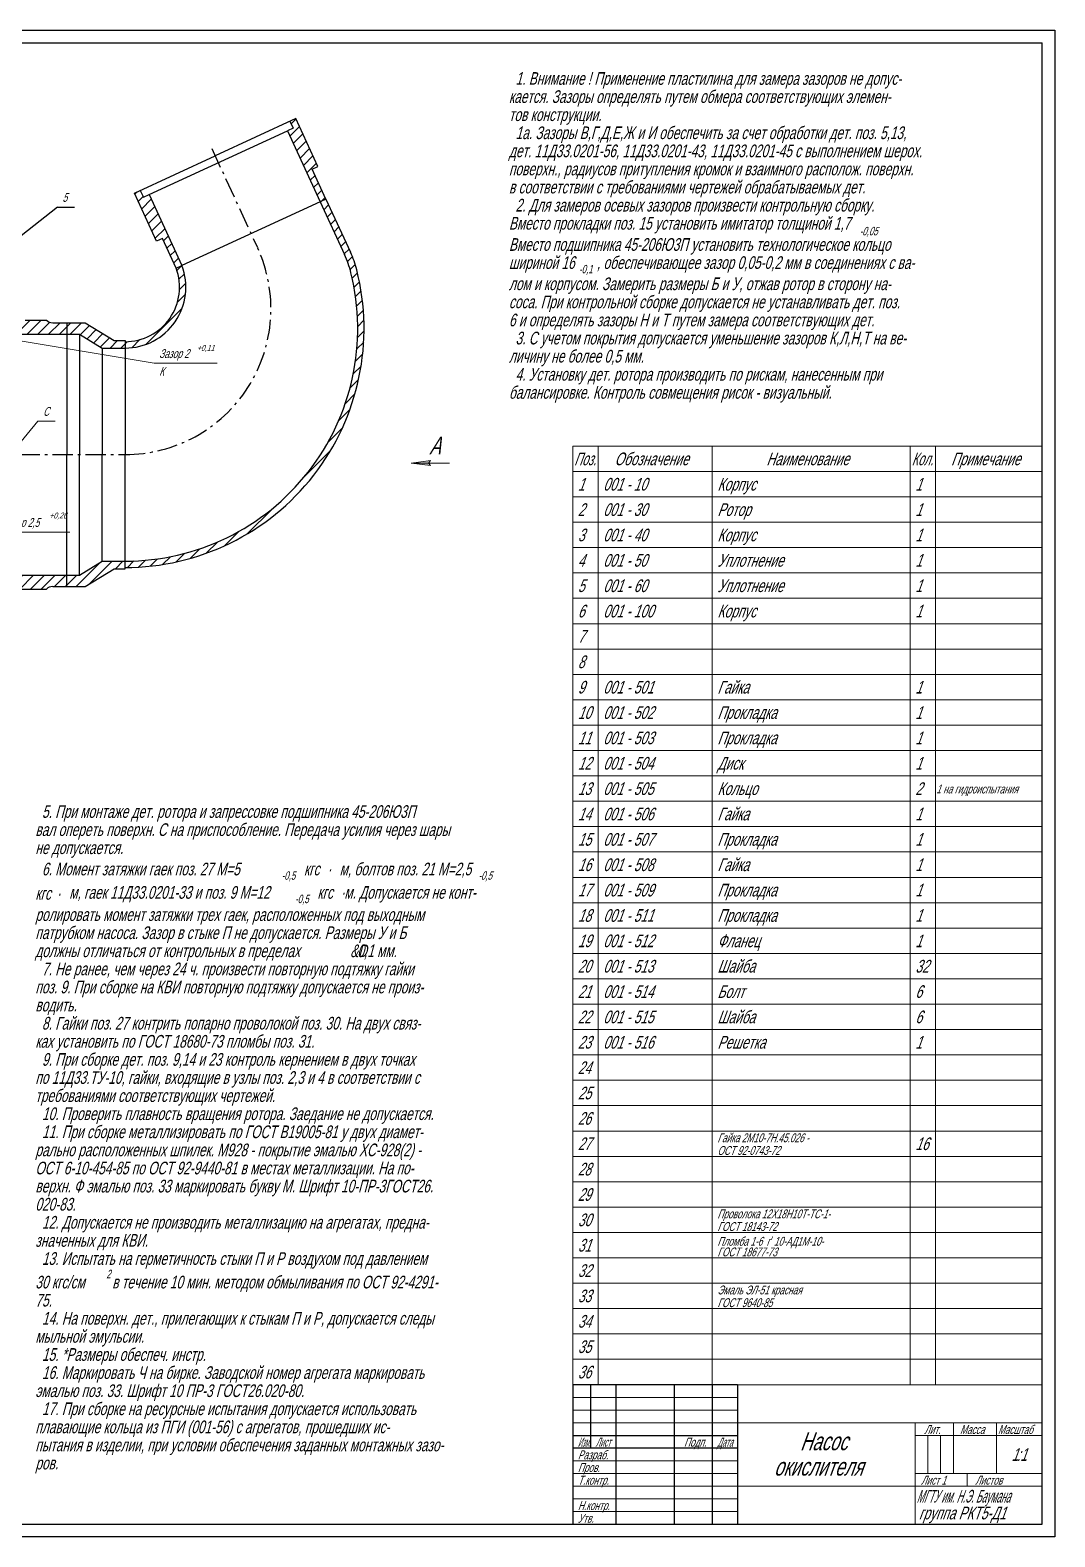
# Model space of a CAD drawing. Extents: x 0 to 841, y 0 to 594.
# Drawn here: x 437 to 841, y 0 to 594 of the extents above; entities that cross this region are included whole.
import ezdxf

# ---------------------------------------------------------------- set-up
doc = ezdxf.new("R2010")
doc.units = 0
doc.header["$MEASUREMENT"] = 0
for name, pattern in [('K5LT32768', [0]), ('K5LT_AXLED', [13, 8, -2, 1, -2]), ('K5LT_BASIC', [0]), ('K5LT_THIN', [0])]:
    doc.linetypes.add(name, pattern=pattern)
for name, color, linetype in [('LAYER0VIEW0', 7, 'Continuous'), ('LAYER1VIEW0', 7, 'Continuous'), ('LAYER2VIEW0', 7, 'Continuous')]:
    doc.layers.add(name, color=color, linetype=linetype)
doc.styles.add('K5_TEXTSTYLE', font='win_eskd.shx', dxfattribs={"width": 0.7, "oblique": 15, "bigfont": 'b_eskd.shx'})
doc.styles.get("Standard").update_dxf_attribs({"font": 'cad2win.shx', "width": 0.9, "oblique": 15})
pattern_1 = [(45, (0, 0), (-2.121320343559642, 2.121320343559643), [])]

# ---------------------------------------------------------------- blocks, each defined once
blk = doc.blocks.new('*L75')
at = {"layer": 'LAYER1VIEW0', "color": 7, "linetype": 'K5LT_THIN'}
for p, q in [((86.07851572898488, 68.10677127176655), (-0.2352652407445839, -0.1861458205208371)), ((86.07851572898488, 68.10677127176655), (92.89820309547048, 68.10677127176655)), ((-0.6075568817863086, 0.2843846609683851), (-0.7057957222338018, -0.558437461562562)), ((0.2352652407446385, 0.1861458205208919), (-0.6075568817863086, 0.2843846609683851)), ((-0.4214110612654736, 0.0491194202237466), (-0.4705304814891633, -0.3722916410416701)), ((0, 0), (-0.4214110612654736, 0.0491194202237466)), ((0, 0), (0.2352652407446385, 0.1861458205208919)), ((0.1370264002971453, -0.6566763020100552), (0.2352652407446385, 0.1861458205208919)), ((-0.7057957222338018, -0.558437461562562), (0.1370264002971453, -0.6566763020100552)), ((-0.4705304814891633, -0.3722916410416701), (-0.04911942022368974, -0.4214110612654167)), ((-0.04911942022368976, -0.4214110612654167), (-6.06475590234079e-19, -2.187377882989505e-17))]:
    blk.add_line(p, q, dxfattribs=at)
at = {"layer": 'LAYER1VIEW0', "color": 7, "style": 'K5_TEXTSTYLE', "oblique": 20, "width": 0.7}
blk.add_text('5', height=3.5, dxfattribs=at).set_placement((88.07851572898488, 70.18097965055836))
blk = doc.blocks.new('*S105')
at = {"layer": 'LAYER2VIEW0', "color": 7, "linetype": 'K5LT_THIN'}
for p, q in [((0, 594), (840.9999999999999, 594)), ((841, 594), (841, 0)), ((841, 0), (1.13686837721616e-13, 0))]:
    blk.add_line(p, q, dxfattribs=at)

msp = doc.modelspace()

# ---------------------------------------------------------------- hatches: boundary and pattern name
at = {"layer": 'LAYER0VIEW0'}
h = msp.add_hatch(dxfattribs=at)
h.set_pattern_fill('МЕТАЛЛ', color=256, style=0, pattern_type=0)
h.set_pattern_definition(pattern_1)
edge = h.paths.add_edge_path()
edge.add_line((362.4738383072552, 511.8473379986017), (365.4738383072552, 511.8473379986017))
edge.add_line((365.4738383072552, 511.8473379986017), (367.892935968196, 507.6573379413812))
edge.add_line((367.892935968196, 507.6573379413813), (365.4738383072552, 503.4673378841609))
edge.add_line((365.4738383072552, 503.4673378841609), (357.6838382865425, 503.4673378841609))
edge.add_line((357.6838382865425, 503.4673378841609), (356.8738382834132, 502.6573379413813))
edge.add_line((356.8738382834133, 502.6573379413813), (347.0738379734692, 502.6573379413813))
edge.add_line((347.0738379734692, 502.6573379413813), (347.0738379734692, 499.1573379413813))
edge.add_line((347.0738379734692, 499.1573379413813), (348.5738379734692, 499.1573379413813))
edge.add_line((348.5738379734692, 499.1573379413813), (350.5738379734692, 499.1573379413813))
edge.add_line((350.5738379734692, 499.1573379413813), (350.5738379734692, 496.6573379413813))
edge.add_line((350.5738379734692, 496.6573379413813), (365.5738379734692, 496.6573379413813))
edge.add_line((365.5738379734692, 496.6573379413813), (369.588197327414, 503.6104123022533))
edge.add_arc((370.9738379734691, 502.8104123022533), 1.6, 360, 509.9999999999995, ccw=False)
edge.add_line((372.5738379734692, 502.8104123022533), (372.5738379734692, 495.1573379413813))
edge.add_line((372.5738379734692, 495.1573379413813), (375.5738379734692, 495.1573379413813))
edge.add_line((375.5738379734692, 495.1573379413813), (375.5738379734692, 514.7826520137157))
edge.add_arc((369.5738379734692, 514.7826520137157), 6, 0, 67.1146195238416)
edge.add_arc((380.0738379734692, 539.6573379413812), 21, 292.8853804761586, 607.1146195238414, ccw=False)
edge.add_arc((390.5738379734692, 514.7826520137157), 6, 112.8853804761589, 180)
edge.add_line((384.5738379734692, 514.7826520137157), (384.5738379734692, 495.1573379413812))
edge.add_line((384.5738379734692, 495.1573379413813), (387.9857548096218, 495.1573379413813))
edge.add_arc((387.9857548096218, 492.6573379413813), 2.5, 372.59978239183823, 450, ccw=False)
edge.add_arc((413.573837973469, 498.3768501365024), 23.71951219512107, 192.599782391838, 270.0000000000002)
edge.add_line((413.5738379734692, 474.6573379413813), (425.5738379734692, 474.6573379413813))
edge.add_line((425.5738379734692, 474.6573379413813), (425.5738379734692, 474.1573379413813))
edge.add_line((425.5738379734692, 474.1573379413813), (451.5738379734692, 474.1573379413813))
edge.add_line((451.5738379734692, 474.1573379413813), (451.5738379734692, 478.6573379413813))
edge.add_line((451.5738379734692, 478.6573379413813), (446.0738379734692, 478.6573379413813))
edge.add_arc((446.0738379734692, 482.2823379413917), 3.625000000010402, 586.3971810274099, 630, ccw=False)
edge.add_line((443.5738379734692, 479.6573379413813), (413.5738379734692, 479.6573379413813))
edge.add_arc((413.573837973469, 498.3768501365024), 18.71951219512107, 549.903365866969, 630.0000000000002, ccw=False)
edge.add_arc((387.5067020415128, 493.8258286431371), 7.741919593959389, 9.903365866968878, 52.78063325485593)
edge.add_arc((395.4282705573162, 504.2547879687155), 5.354432583847085, 540, 592.7806332548563, ccw=False)
edge.add_line((390.0738379734692, 504.2547879687154), (390.0738379734692, 514.2801828604822))
edge.add_arc((396.0738379734692, 514.2801828604822), 6, 482.2309526355022, 540, ccw=False)
edge.add_arc((380.0738379734692, 539.6573379413812), 24, 302.2309526355021, 580.0052008848602)
edge.add_arc((358.6262273839419, 521.6573379413812), 4, 270, 400.00520088485996, ccw=False)
edge.add_line((358.6262273839419, 517.6573379413812), (347.0738379734692, 517.6573379413812))
edge.add_line((347.0738379734692, 517.6573379413812), (347.0738379734692, 512.6573379413812))
edge.add_line((347.0738379734692, 512.6573379413812), (356.8738382834133, 512.6573379413812))
edge.add_line((356.8738382834133, 512.6573379413812), (357.6838382865425, 511.8473379986017))
edge.add_line((357.6838382865425, 511.8473379986017), (362.4738383072551, 511.8473379986017))
h = msp.add_hatch(dxfattribs=at)
h.set_pattern_fill('МЕТАЛЛ', color=256, style=0, pattern_type=0)
h.set_pattern_definition(pattern_1)
h.paths.add_polyline_path([(478.2767149560342, 529.7845258882724), (487.0152179785133, 510.8631079258753), (489.278626184518, 511.9084206761449), (494.7292315119304, 500.1062640272617), (497.0051143247271, 501.1573379413813), (484.0738379734692, 529.1573379413812), (481.8041924640685, 528.1091446091866), (480.5463604654349, 530.832719220467)])
h.paths.add_polyline_path([(550.565292241732, 540.212521227327), (541.8267892192531, 559.1339391897241), (539.5571437098524, 558.0857458575294), (540.8149757084859, 555.3621712462489), (538.545330199085, 554.313977914054), (551.4766065503433, 526.3139779140542), (553.7524893631398, 527.3650518281738), (548.3018840357274, 539.1672084770573)])
h = msp.add_hatch(dxfattribs=at)
h.set_pattern_fill('МЕТАЛЛ', color=256, style=0, pattern_type=0)
h.set_pattern_definition(pattern_1)
edge = h.paths.add_edge_path()
edge.add_arc((474.5738379734692, 476.3484049167965), 94.1910669754152, 270, 374.2281065915878)
edge.add_arc((527.1025883925097, 489.6676436093078), 40, 14.22810659158784, 24.78897090115374)
edge.add_line((563.4169165429203, 506.4387369244229), (553.7524893631398, 527.3650518281738))
edge.add_line((553.7524893631398, 527.3650518281738), (551.4766065503433, 526.3139779140541))
edge.add_line((551.4766065503428, 526.313977914054), (561.090483616439, 505.4971188091514))
edge.add_arc((524.7761554660284, 488.7260254940363), 40, 373.8376134415765, 384.78897090115373, ccw=False)
edge.add_arc((474.5738379734692, 476.3602029399707), 91.7028649985894, 270, 373.8376134415764, ccw=False)
edge.add_line((474.5738379734692, 384.6573379413813), (474.5738379734692, 382.1573379413813))
h = msp.add_hatch(dxfattribs=at)
h.set_pattern_fill('МЕТАЛЛ', color=256, style=0, pattern_type=0)
h.set_pattern_definition(pattern_1)
edge = h.paths.add_edge_path()
edge.add_arc((474.5738379734692, 492.6482942297891), 23.9909562884078, 270, 380.7736582102088)
edge.add_line((497.0051143247271, 501.1573379413813), (494.7292315119304, 500.1062640272617))
edge.add_arc((474.5738379734692, 492.6482942297891), 21.4909562884078, 270, 380.3056593600522, ccw=False)
edge.add_line((474.5738379734692, 471.1573379413813), (474.5738379734692, 468.6573379413813))
h = msp.add_hatch(dxfattribs=at)
h.set_pattern_fill('МЕТАЛЛ', color=256, style=0, pattern_type=0)
h.set_pattern_definition(pattern_1)
h.paths.add_polyline_path([(470.2533939324369, 471.6573379413813), (458.7988484778915, 478.6573379413813), (451.5738379734692, 478.6573379413813), (451.5738379734692, 474.1573379413813), (456.5738379734692, 474.1573379413813), (465.5738379734692, 468.6573379413813), (474.5738379734692, 468.6573379413813), (474.5738379734692, 471.6573379413813)])
h = msp.add_hatch(dxfattribs=at)
h.set_pattern_fill('МЕТАЛЛ', color=256, style=0, pattern_type=0)
h.set_pattern_definition(pattern_1)
h.paths.add_polyline_path([(470.2533939324369, 381.6573379413813), (458.7988484778915, 374.6573379413813), (451.5738379734692, 374.6573379413813), (451.5738379734692, 379.1573379413813), (456.5738379734692, 379.1573379413813), (465.5738379734692, 384.6573379413813), (474.5738379734692, 384.6573379413813), (474.5738379734692, 381.6573379413813)])
h = msp.add_hatch(dxfattribs=at)
h.set_pattern_fill('МЕТАЛЛ', color=256, style=0, pattern_type=0)
h.set_pattern_definition(pattern_1)
edge = h.paths.add_edge_path()
edge.add_line((362.4738383072552, 341.4673378841609), (365.4738383072552, 341.4673378841609))
edge.add_line((365.4738383072552, 341.4673378841609), (367.892935968196, 345.6573379413813))
edge.add_line((367.892935968196, 345.6573379413813), (365.4738383072552, 349.8473379986018))
edge.add_line((365.4738383072552, 349.8473379986018), (357.6838382865425, 349.8473379986018))
edge.add_line((357.6838382865425, 349.8473379986018), (356.8738382834132, 350.6573379413813))
edge.add_line((356.8738382834133, 350.6573379413813), (347.0738379734692, 350.6573379413813))
edge.add_line((347.0738379734692, 350.6573379413813), (347.0738379734692, 354.1573379413813))
edge.add_line((347.0738379734692, 354.1573379413813), (348.5738379734692, 354.1573379413813))
edge.add_line((348.5738379734692, 354.1573379413813), (350.5738379734692, 354.1573379413813))
edge.add_line((350.5738379734692, 354.1573379413813), (350.5738379734692, 356.6573379413813))
edge.add_line((350.5738379734692, 356.6573379413813), (365.5738379734692, 356.6573379413813))
edge.add_line((365.5738379734692, 356.6573379413813), (369.588197327414, 349.7042635805094))
edge.add_arc((370.9738379734691, 350.5042635805094), 1.6, 210.0000000000005, 360)
edge.add_line((372.5738379734692, 350.5042635805094), (372.5738379734692, 358.1573379413813))
edge.add_line((372.5738379734692, 358.1573379413813), (375.5738379734692, 358.1573379413813))
edge.add_line((375.5738379734692, 358.1573379413813), (375.5738379734692, 338.5320238690468))
edge.add_arc((369.5738379734692, 338.5320238690468), 6, 292.8853804761584, 360, ccw=False)
edge.add_arc((380.0738379734692, 313.6573379413813), 21, 112.8853804761586, 427.1146195238416)
edge.add_arc((390.5738379734692, 338.5320238690468), 6, 540, 607.1146195238412, ccw=False)
edge.add_line((384.5738379734692, 338.5320238690468), (384.5738379734692, 358.1573379413813))
edge.add_line((384.5738379734692, 358.1573379413813), (387.9857548096218, 358.1573379413813))
edge.add_arc((387.9857548096218, 360.6573379413813), 2.5, 270, 347.4002176081617)
edge.add_arc((413.573837973469, 354.9378257462603), 23.71951219512107, 449.9999999999999, 527.4002176081619, ccw=False)
edge.add_line((413.5738379734692, 378.6573379413813), (425.5738379734692, 378.6573379413813))
edge.add_line((425.5738379734692, 378.6573379413813), (425.5738379734692, 379.1573379413813))
edge.add_line((425.5738379734692, 379.1573379413813), (451.5738379734692, 379.1573379413813))
edge.add_line((451.5738379734692, 379.1573379413813), (451.5738379734692, 374.6573379413813))
edge.add_line((451.5738379734692, 374.6573379413813), (446.0738379734692, 374.6573379413813))
edge.add_arc((446.0738379734692, 371.0323379413709), 3.625000000010402, 90, 133.6028189725901)
edge.add_line((443.5738379734692, 373.6573379413813), (413.5738379734692, 373.6573379413813))
edge.add_arc((413.573837973469, 354.9378257462603), 18.71951219512107, 89.99999999999984, 170.096634133031)
edge.add_arc((387.5067020415128, 359.4888472396256), 7.741919593959389, 667.219366745144, 710.0966341330311, ccw=False)
edge.add_arc((395.4282705573162, 349.0598879140472), 5.354432583847085, 127.2193667451437, 180)
edge.add_line((390.0738379734692, 349.0598879140472), (390.0738379734692, 339.0344930222804))
edge.add_arc((396.0738379734692, 339.0344930222804), 6, 180, 237.7690473644981)
edge.add_arc((380.0738379734692, 313.6573379413813), 24, 139.9947991151399, 417.76904736449785, ccw=False)
edge.add_arc((358.6262273839419, 331.6573379413813), 4, 319.9947991151395, 450)
edge.add_line((358.6262273839419, 335.6573379413813), (347.0738379734692, 335.6573379413813))
edge.add_line((347.0738379734692, 335.6573379413813), (347.0738379734692, 340.6573379413813))
edge.add_line((347.0738379734692, 340.6573379413813), (356.8738382834133, 340.6573379413813))
edge.add_line((356.8738382834133, 340.6573379413813), (357.6838382865425, 341.4673378841609))
edge.add_line((357.6838382865425, 341.4673378841609), (362.4738383072551, 341.4673378841609))
at = {"layer": 'LAYER2VIEW0', "lineweight": 0}
for points in [[(594.1493417096418, 423.3055924443), (594.8993417096418, 424.2929824260467), (587.3993417096418, 423.3055924443)], [(594.8993417096418, 422.3182024625534), (594.1493417096418, 423.3055924443), (587.3993417096418, 423.3055924443)]]:
    msp.add_hatch(color=7, dxfattribs=at).paths.add_polyline_path(points)

# ---------------------------------------------------------------- linework, layer by layer
at = {"layer": 'LAYER0VIEW0', "color": 5, "linetype": 'K5LT_BASIC'}
for p, q in [((20, 589), (836, 589)), ((836, 5), (836, 589)), ((541.8267892192531, 559.1339391897241), (510.0517520876436, 544.4592325389981)), ((550.565292241732, 540.212521227327), (541.8267892192531, 559.1339391897241)), ((484.0738379734692, 529.1573379413812), (538.545330199085, 554.3139779140539)), ((540.8149757084859, 555.3621712462489), (538.5453301990852, 554.313977914054)), ((538.545330199085, 554.313977914054), (551.4766065503435, 526.3139779140527)), ((539.5571437098524, 558.0857458575294), (540.8149757084859, 555.362171246249)), ((478.2767149560342, 529.7845258882724), (510.0517520876435, 544.4592325389982)), ((548.3018840357274, 539.1672084770573), (550.565292241732, 540.212521227327)), ((553.7524893631398, 527.3650518281738), (548.3018840357274, 539.1672084770573)), ((487.0152179785133, 510.8631079258753), (478.2767149560342, 529.7845258882724)), ((480.5463604654349, 530.832719220467), (481.8041924640684, 528.1091446091865)), ((481.8041924640685, 528.1091446091866), (484.0738379734692, 529.1573379413813)), ((484.0738379734692, 529.1573379413812), (497.0051143247271, 501.1573379413812)), ((551.4766065503435, 526.3139779140527), (497.0051143247271, 501.1573379413813)), ((553.7524893631398, 527.3650518281738), (551.4766065503433, 526.3139779140541)), ((551.4766065503428, 526.313977914054), (561.090483616439, 505.4971188091514)), ((553.7524893631398, 527.3650518281738), (563.4169165429203, 506.4387369244228)), ((489.278626184518, 511.9084206761449), (487.0152179785133, 510.8631079258753)), ((494.7292315119304, 500.1062640272617), (489.278626184518, 511.9084206761451)), ((494.7292315119304, 500.1062640272617), (497.0051143247271, 501.1573379413813)), ((435.173837973465, 479.6573379413813), (443.5738379734692, 479.6573379413813)), ((446.0738379734692, 478.6573379413813), (451.5738379734692, 478.6573379413813)), ((451.5738379734692, 478.6573379413813), (451.5738379734692, 426.6573379413813)), ((451.5738379734692, 478.6573379413813), (458.7988484778915, 478.6573379413813)), ((458.7988484778915, 478.6573379413813), (470.2533939324369, 471.6573379413813)), ((425.5738379734692, 474.1573379413813), (456.5738379734692, 474.1573379413813)), ((456.5738379734692, 474.1573379413813), (456.5738379734692, 426.6573379413813)), ((456.5738379734692, 474.1573379413813), (465.5738379734692, 468.6573379413813)), ((470.2533939324369, 471.6573379413813), (474.5738379734692, 471.6573379413813)), ((474.5738379734692, 471.6573379413813), (474.5738379734692, 468.6573379413813)), ((465.5738379734692, 468.6573379413813), (465.5738379734692, 426.6573379413813)), ((465.5738379734692, 468.6573379413813), (474.5738379734692, 468.6573379413813)), ((474.5738379734692, 468.6573379413813), (474.5738379734692, 426.6573379413813)), ((451.5738379734692, 374.6573379413813), (451.5738379734692, 426.6573379413813)), ((456.5738379734692, 379.1573379413813), (456.5738379734692, 426.6573379413813)), ((465.5738379734692, 384.6573379413813), (465.5738379734692, 426.6573379413813)), ((474.5738379734692, 384.6573379413813), (474.5738379734692, 426.6573379413813)), ((456.5738379734692, 379.1573379413813), (465.5738379734692, 384.6573379413813)), ((458.7988484778915, 374.6573379413813), (470.2533939324369, 381.6573379413813)), ((465.5738379734692, 384.6573379413813), (474.5738379734692, 384.6573379413813)), ((470.2533939324369, 381.6573379413813), (474.5738379734692, 381.6573379413813)), ((474.5738379734692, 381.6573379413813), (474.5738379734692, 384.6573379413813)), ((425.5738379734692, 379.1573379413813), (456.5738379734692, 379.1573379413813)), ((446.0738379734692, 374.6573379413813), (451.5738379734692, 374.6573379413813)), ((451.5738379734692, 374.6573379413813), (458.7988484778915, 374.6573379413813)), ((413.5738379734692, 373.6573379413813), (443.5738379734692, 373.6573379413813)), ((651, 60), (651, 5)), ((716, 60), (651, 60)), ((658, 60), (658, 35)), ((668, 60), (668, 5)), ((691, 60), (691, 5)), ((706, 60), (706, 5)), ((716, 60), (716, 5)), ((651, 40), (716, 40)), ((716, 35), (651, 35)), ((20, 5), (836, 5)), ((651, 5), (716, 5))]:
    msp.add_line(p, q, dxfattribs=at)
at = {"layer": 'LAYER0VIEW0', "color": 7, "linetype": 'K5LT_AXLED'}
for p, q in [((508.7390147454657, 547.3016932971279), (526.7706524121404, 508.2579174970863)), ((81.96790881571573, 426.6573379413813), (474.5738379734692, 426.6573379413813))]:
    msp.add_line(p, q, dxfattribs=at)
at = {"layer": 'LAYER0VIEW0', "color": 7, "linetype": 'K5LT_THIN', "lineweight": 0}
for p, q in [((651, 60), (658, 60)), ((651, 60), (651, 35)), ((658, 60), (658, 35)), ((658, 60), (668, 60)), ((658, 60), (658, 35)), ((668, 60), (691, 60)), ((668, 60), (668, 5)), ((668, 60), (668, 35)), ((691, 60), (691, 5)), ((691, 60), (706, 60)), ((691, 60), (691, 5)), ((706, 60), (716, 60)), ((706, 60), (706, 5)), ((706, 60), (706, 5)), ((716, 60), (716, 5)), ((651, 55), (658, 55)), ((658, 55), (668, 55)), ((668, 55), (691, 55)), ((691, 55), (706, 55)), ((706, 55), (716, 55)), ((651, 50), (658, 50)), ((658, 50), (668, 50)), ((668, 50), (691, 50)), ((691, 50), (706, 50)), ((706, 50), (716, 50)), ((651, 45), (658, 45)), ((658, 45), (668, 45)), ((668, 45), (691, 45)), ((691, 45), (706, 45)), ((706, 45), (716, 45)), ((651, 40), (658, 40)), ((658, 40), (668, 40)), ((668, 40), (691, 40)), ((691, 40), (706, 40)), ((706, 40), (716, 40)), ((786, 40), (801, 40)), ((786, 40), (786, 25)), ((791, 40), (791, 25)), ((796, 40), (796, 25)), ((801, 40), (801, 25)), ((651, 35), (668, 35)), ((651, 35), (651, 5)), ((651, 35), (658, 35)), ((651, 30), (668, 30)), ((658, 35), (668, 35)), ((668, 35), (691, 35)), ((668, 35), (668, 5)), ((668, 30), (691, 30)), ((691, 35), (706, 35)), ((691, 30), (706, 30)), ((706, 35), (716, 35)), ((706, 30), (716, 30)), ((651, 25), (668, 25)), ((668, 25), (691, 25)), ((691, 25), (706, 25)), ((706, 25), (716, 25)), ((786, 25), (801, 25)), ((651, 20), (668, 20)), ((668, 20), (691, 20)), ((691, 20), (706, 20)), ((706, 20), (716, 20)), ((651, 15), (668, 15)), ((668, 15), (691, 15)), ((691, 15), (706, 15)), ((706, 15), (716, 15)), ((651, 10), (668, 10)), ((668, 10), (691, 10)), ((691, 10), (706, 10)), ((706, 10), (716, 10)), ((651, 5), (668, 5)), ((668, 5), (691, 5)), ((691, 5), (706, 5)), ((706, 5), (716, 5))]:
    msp.add_line(p, q, dxfattribs=at)
at = {"layer": 'LAYER0VIEW0', "color": 5, "linetype": 'K5LT_BASIC', "lineweight": 0}
for p, q in [((716, 60), (836, 60)), ((716, 60), (716, 45)), ((836, 60), (836, 45)), ((716, 45), (836, 45)), ((716, 45), (786, 45)), ((716, 45), (716, 20)), ((786, 45), (786, 20)), ((786, 45), (801, 45)), ((786, 45), (786, 40)), ((801, 45), (818, 45)), ((801, 45), (801, 40)), ((801, 45), (801, 40)), ((818, 45), (818, 40)), ((818, 45), (836, 45)), ((818, 45), (818, 40)), ((836, 45), (836, 40)), ((786, 40), (801, 40)), ((801, 40), (818, 40)), ((801, 40), (801, 25)), ((801, 40), (818, 40)), ((818, 40), (818, 25)), ((818, 40), (836, 40)), ((818, 40), (836, 40)), ((818, 40), (818, 25)), ((836, 40), (836, 25)), ((786, 25), (806.5, 25)), ((786, 25), (786, 20)), ((801, 25), (818, 25)), ((806.5, 25), (836, 25)), ((806.5, 25), (806.5, 20)), ((806.5, 25), (806.5, 20)), ((818, 25), (836, 25)), ((836, 25), (836, 20)), ((716, 20), (786, 20)), ((716, 20), (716, 5)), ((716, 20), (786, 20)), ((786, 20), (836, 20)), ((786, 20), (786, 5)), ((786, 20), (786, 5)), ((786, 20), (806.5, 20)), ((806.5, 20), (836, 20)), ((836, 20), (836, 5)), ((716, 5), (786, 5)), ((786, 5), (836, 5))]:
    msp.add_line(p, q, dxfattribs=at)
at = {"layer": 'LAYER0VIEW0', "color": 7, "linetype": 'K5LT_AXLED'}
msp.add_arc((474.5738379734692, 484.1517949198797), 57.49445697849836, 270, 24.78897090115382, dxfattribs=at)
at = {"layer": 'LAYER0VIEW0', "color": 5, "linetype": 'K5LT_BASIC'}
for centre, radius, start, end in [((524.7761554660284, 488.7260254940363), 40, 13.83761344157647, 24.78897090115374), ((527.1025883925097, 489.6676436093078), 40, 14.22810659158788, 24.78897090115374), ((474.5738379734692, 492.6482942297891), 23.9909562884078, 270, 20.7736582102087), ((474.5738379734692, 492.6482942297891), 21.4909562884078, 270, 20.30565936005214), ((474.5738379734692, 476.3484049167965), 94.1910669754152, 270, 14.22810659158788), ((474.5738379734692, 476.3602029399707), 91.7028649985894, 270, 13.83761344157641), ((446.0738379734692, 482.2823379413917), 3.625000000010402, 226.3971810274097, 270), ((446.0738379734692, 371.0323379413709), 3.625000000010402, 90, 133.6028189725901)]:
    msp.add_arc(centre, radius, start, end, dxfattribs=at)
at = {"layer": 'LAYER1VIEW0', "color": 7, "lineweight": 0}
for p, q in [((420.0739796286094, 473.6573379413813), (485.9991581878895, 462.6508421685376)), ((485.9991581878895, 462.6508421685376), (510.8694737396473, 462.6508421685376)), ((424.3153125745234, 396.0625721894401), (452.8589260083613, 396.0625721894401))]:
    msp.add_line(p, q, dxfattribs=at)
at = {"layer": 'LAYER1VIEW0', "color": 7, "linetype": 'K5LT_THIN', "lineweight": 0}
for q in [(431.7746020639868, 429.6156345513337), (447.0874429489152, 439.8707785741581)]:
    msp.add_line((440.2677555824296, 439.8707785741581), q, dxfattribs=at)
at = {"layer": 'LAYER2VIEW0', "color": 5, "linetype": 'K5LT_BASIC', "lineweight": 0}
for p, q in [((651, 430), (836.0032196044922, 430)), ((651, 430), (651, 60)), ((836.0032196044922, 430), (836.0032196044922, 60)), ((651, 420), (836.0032196044922, 420)), ((651, 60), (836.0032196044922, 60))]:
    msp.add_line(p, q, dxfattribs=at)
at = {"layer": 'LAYER2VIEW0', "color": 7, "linetype": 'K5LT_THIN', "lineweight": 0}
for p, q in [((661.002215385437, 430), (661.002215385437, 60)), ((706.0022125244141, 430), (706.0022125244141, 60)), ((784.0022125244141, 430), (784.0022125244141, 60)), ((794.0044403076172, 430), (794.0044403076172, 60)), ((587.3993417096418, 423.3055924443), (602.3993417096418, 423.3055924443)), ((651, 410), (836.0032196044922, 410)), ((651, 400), (836.0032196044922, 400)), ((651, 390), (836.0032196044922, 390)), ((651, 380), (836.0032196044922, 380)), ((651, 370), (836.0032196044922, 370)), ((651, 360), (836.0032196044922, 360)), ((651, 350), (836.0032196044922, 350)), ((651, 340), (836.0032196044922, 340)), ((651, 330), (836.0032196044922, 330)), ((651, 320), (836.0032196044922, 320)), ((651, 310), (836.0032196044922, 310)), ((651, 300), (836.0032196044922, 300)), ((651, 290), (836.0032196044922, 290)), ((651, 280), (836.0032196044922, 280)), ((651, 270), (836.0032196044922, 270)), ((651, 260), (836.0032196044922, 260)), ((651, 250), (836.0032196044922, 250)), ((651, 240), (836.0032196044922, 240)), ((651, 230), (836.0032196044922, 230)), ((651, 220), (836.0032196044922, 220)), ((651, 210), (836.0032196044922, 210)), ((651, 200), (836.0032196044922, 200)), ((651, 190), (836.0032196044922, 190)), ((651, 180), (836.0032196044922, 180)), ((651, 170), (836.0032196044922, 170)), ((651, 160), (836.0032196044922, 160)), ((651, 150), (836.0032196044922, 150)), ((651, 140), (836.0032196044922, 140)), ((651, 130), (836.0032196044922, 130)), ((651, 120), (836.0032196044922, 120)), ((651, 110), (836.0032196044922, 110)), ((651, 100), (836.0032196044922, 100)), ((651, 90), (836.0032196044922, 90)), ((651, 80), (836.0032196044922, 80)), ((651, 70), (836.0032196044922, 70))]:
    msp.add_line(p, q, dxfattribs=at)
at = {"layer": 'LAYER2VIEW0', "color": 7, "linetype": 'K5LT32768', "lineweight": 0}
for p, q in [((587.3993417096418, 423.3055924443), (594.8993417096418, 424.2929824260467)), ((594.8993417096418, 422.3182024625534), (587.3993417096418, 423.3055924443)), ((594.8993417096418, 424.2929824260467), (594.1493417096418, 423.3055924443)), ((594.1493417096418, 423.3055924443), (594.8993417096418, 422.3182024625534))]:
    msp.add_line(p, q, dxfattribs=at)

# ---------------------------------------------------------------- block references
at = {"layer": 'LAYER1VIEW0'}
msp.add_blockref('*L75', (361.8199970118811, 456.1219952410434), dxfattribs=at)
at = {"layer": 'LAYER2VIEW0'}
msp.add_blockref('*S105', (0, 0), dxfattribs=at)

# ---------------------------------------------------------------- texts
at = {"layer": 'LAYER0VIEW0', "color": 7, "lineweight": 0, "style": 'K5_TEXTSTYLE', "oblique": 20}
for s, height, width, p in [('Лит.', 3.5, 0.7, (789.5180206298828, 40.57667398452759)), ('Масса', 3.5, 0.7, (803.5965623855591, 40.57667398452759)), ('Масштаб', 3.5, 0.6841633975505829, (818.580883026123, 40.57667398452759)), ('Изм.', 3.5, 0.3897096455097198, (653, 35.57667350769043)), ('Лист', 3.5, 0.4609137952327728, (660, 35.57667350769043)), ('Подп.', 3.5, 0.7, (694.8513021469116, 35.57667350769043)), ('Дата', 3.5, 0.4609137535095215, (708, 35.57667350769043)), ('Насос', 7, 0.7, (740.5612487792969, 34.14841651916504)), ('Разраб.', 3.5, 0.7, (653, 30.57667398452759)), ('1', 5, 0.7, (823.9166669845581, 29.96667671203613)), (':1', 5, 0.7, (826.0333337783813, 29.96667671203613)), ('Пров.', 3.5, 0.7, (653, 25.57667350769043)), ('Т.контр.', 3.5, 0.7, (653, 20.57667350769043)), ('окислителя', 7, 0.7, (730.2821884155273, 24.158278465271)), (' Лист 1', 3.5, 0.7, (787.3369274139404, 20.57667398452759)), (' Листов  ', 3.5, 0.7, (808.6790628433228, 20.57667398452759)), ('МГТУ им. Н.Э. Баумана', 5, 0.5, (786.5, 13.53458309173584)), ('Н.контр.', 3.5, 0.7, (653, 10.57667350769043)), ('группа РКТ5-Д1', 5, 0.7, (787.3850457914547, 6.88903497391405)), ('Утв.', 3.5, 0.7, (653, 5.57667350769043))]:
    msp.add_text(s, height=height, dxfattribs=dict(at, width=width)).set_placement(p)
at = {"layer": 'LAYER1VIEW0', "color": 7, "lineweight": 0, "style": 'K5_TEXTSTYLE', "oblique": 20, "width": 0.7}
for s, height, p in [('+0,11', 2.333333253860474, (502.8703778228992, 467.5411891724744)), ('Зазор 2', 3.5, (487.9991581878895, 464.7250504281201)), ('К', 3.5, (487.9991581878895, 457.7299818780103)), ('С', 3.5, (442.2677555824296, 441.9449869529499)), ('Зазор 2,5', 3.5, (426.3153125745234, 398.1367804490226)), ('+0,26', 2.333333253860474, (444.7037505593435, 401.481736733904))]:
    msp.add_text(s, height=height, dxfattribs=at).set_placement(p)
at = {"layer": 'LAYER2VIEW0', "color": 7, "oblique": 15, "width": 0.7}
for s, height, p in [('  1. Внимание ! Применение пластилина для замера зазоров не допус-', 5, (625.8597461458214, 572.438028755456)), ('кается. Зазоры определять путем обмера соответствующих элемен-', 5, (625.8597461458214, 565.3022155192194)), ('тов конструкции.', 5, (625.8597461458214, 558.1664022829829)), ('  1а. Зазоры В,Г,Д,Е,Ж и И обеспечить за счет обработки дет. поз. 5,13,', 5, (625.8597461458214, 551.0305885699091)), ('дет. 11Д33.0201-56, 11Д33.0201-43, 11Д33.0201-45 с выполнением шерох.', 5, (625.8597461458214, 543.8947758105097)), ('поверхн., радиусов притупления кромок и взаимного располож. поверхн.', 5, (625.8597461458214, 536.7589668658076)), ('в соответствии с требованиями чертежей обрабатываемых дет.', 5, (625.8597461458214, 529.6231521990595)), ('  2. Для замеров осевых зазоров произвести контрольную сборку. ', 5, (625.8597461458214, 522.4873375323115)), ('Вместо прокладки поз. 15 установить имитатор толщиной 1,7', 5, (625.8597461458214, 515.3515228655634)), ('Вместо подшипника 45-206Ю3П установить технологическое кольцо ', 5, (625.8597461458214, 506.9930824663935)), ('шириной 16', 5, (625.8597461458214, 499.8572716143427)), (', обеспечивающее зазор 0,05-0,2 мм в соединениях с ва-', 5, (660.5253726717003, 499.8572716143427)), ('-0,1', 3.333333253860474, (653.4753906007775, 498.1231178667841)), ('лом и корпусом. Замерить размеры Б и У, отжав ротор в сторону на-', 5, (625.8597461458214, 491.4988350298701)), ('соса. При контрольной сборке допускается не устанавливать дет. поз.', 5, (625.8597461458214, 484.3630241778193)), ('6 и определять зазоры Н и Т путем замера соответствующих дет.', 5, (625.8597461458214, 477.2272133257685)), ('  3. С учетом покрытия допускается уменьшение зазоров К,Л,Н,Т на ве-', 5, (625.8597461458214, 470.0914024737177)), ('личину не более 0,5 мм.', 5, (625.8597461458214, 462.9555916216669)), ('  4. Установку дет. ротора производить по рискам, нанесенным при ', 5, (625.8597461458214, 455.8197807696162)), ('балансировке. Контроль совмещения рисок - визуальный.', 5, (625.8597461458214, 448.6839699175654)), ('  5. При монтаже дет. ротора и запрессовке подшипника 45-206Ю3П', 5, (439.2315150215378, 283.4467096714363)), ('вал опереть поверхн. С на приспособление. Передача усилия через шары', 5, (439.2315150215378, 276.3108964351997)), ('не допускается.', 5, (439.2315150215378, 269.1750831989631)), ('  6. Момент затяжки гаек поз. 27 М=5', 5, (439.2315150215378, 260.7838220981941)), ('-0,5', 3.333333253860474, (536.300294013237, 259.0496702579841)), (' кгс', 5, (543.791245551323, 260.7838220981941)), ('·', 5, (554.2422800972214, 260.7838220981941)), ('м, болтов поз. 21 М=2,5', 5, (559.1157414397791, 260.7838220981941)), ('м, гаек 11Д33.0201-33 и поз. 9 М=12', 5, (452.5834594110038, 251.5654161795852)), (' кгс', 5, (549.073401961663, 251.5654161795852)), ('м. Допускается не конт-', 5, (560.9796443322684, 251.5654161795852)), ('кгс', 5, (439.2315150215378, 251.1699381260261)), ('·', 5, (447.5658904030075, 251.1699381260261)), ('-0,5', 3.333333253860474, (541.582450423577, 249.8312624320266)), ('·', 5, (559.5244365075614, 251.5654161795852)), ('ролировать момент затяжки трех гаек, расположенных под выходным', 5, (439.2315150215378, 242.8114977268562)), ('патрубком насоса. Зазор в стыке П не допускается. Размеры У и Б ', 5, (439.2315150215378, 235.6756830601082)), ('должны отличаться от контрольных в пределах ', 5, (439.2315150215378, 228.5398683933601)), ('&D', 5, (563.3210612251511, 228.5398683933601)), ('0,1 мм.', 5, (566.0991831733933, 228.5398683933601)), ('  7. Не ранее, чем через 24 ч. произвести повторную подтяжку гайки ', 5, (439.2315150215378, 221.4040537266121)), ('поз. 9. При сборке на КВИ повторную подтяжку допускается не произ-', 5, (439.2315150215378, 214.2682428745613)), ('водить.', 5, (439.2315150215378, 207.1324320225105)), ('  8. Гайки поз. 27 контрить попарно проволокой поз. 30. На двух связ-', 5, (439.2315150215378, 199.9966211704597)), ('ках установить по ГОСТ 18680-73 пломбы поз. 31.', 5, (439.2315150215378, 192.8608103184089)), ('  9. При сборке дет. поз. 9,14 и 23 контроль кернением в двух точках ', 5, (439.2315150215378, 185.7249994663582)), ('по 11Д33.ТУ-10, гайки, входящие в узлы поз. 2,3 и 4 в соответствии с ', 5, (439.2315150215378, 178.5891886143074)), ('требованиями соответствующих чертежей.', 5, (439.2315150215378, 171.4533777622566)), ('  10. Проверить плавность вращения ротора. Заедание не допускается.', 5, (439.2315150215378, 164.3175669102058)), ('  11. При сборке металлизировать по ГОСТ В19005-81 у двух диамет-', 5, (439.2315150215378, 157.181756058155)), ('рально расположенных шпилек. М928 - покрытие эмалью ХС-928(2) - ', 5, (439.2315150215378, 150.0459375767097)), ('ОСТ 6-10-454-85 по ОСТ 92-9440-81 в местах металлизации. На по-', 5, (439.2315150215378, 142.9101343540535)), ('верхн. Ф эмалью поз. 33 маркировать букву М. Шрифт 10-ПР-3ГОСТ26.', 5, (439.2315150215378, 135.7743311313972)), ('020-83.', 5, (439.2315150215378, 128.638527908741)), ('  12. Допускается не производить металлизацию на агрегатах, предна-', 5, (439.2315150215378, 121.5027246860847)), ('значенных для КВИ.', 5, (439.2315150215378, 114.3669214634285)), ('  13. Испытать на герметичность стыки П и Р воздухом под давлением', 5, (439.2315150215378, 107.2311182407722)), ('30 кгс/см', 5, (439.2315150215378, 97.9393396763191)), ('2', 3.333333253860474, (467.2229910804978, 101.9623957065925)), (' в течение 10 мин. методом обмыливания по ОСТ 92-4291-', 5, (468.2085982277146, 97.9393396763191)), ('75.', 5, (439.2315150215378, 90.80353645366284)), ('  14. На поверхн. дет., прилегающих к стыкам П и Р, допускается следы', 5, (439.2315150215378, 83.6677332310066)), ('мыльной эмульсии.', 5, (439.2315150215378, 76.53193000835034)), ('  15. *Размеры обеспеч. инстр.', 5, (439.2315150215378, 69.3961267856941)), ('  16. Маркировать Ч на бирке. Заводской номер агрегата маркировать ', 5, (439.2315150215378, 62.26032356303784)), ('эмалью поз. 33. Шрифт 10 ПР-3 ГОСТ26.020-80.  ', 5, (439.2315150215378, 55.12452034038159)), ('  17. При сборке на ресурсные испытания допускается использовать ', 5, (439.2315150215378, 47.98871711772534)), ('плавающие кольца из ПГИ (001-56) с агрегатов, прошедших ис-', 5, (439.2315150215378, 40.85291389506909)), ('пытания в изделии, при условии обеспечения заданных монтажных зазо-', 5, (439.2315150215378, 33.71711067241284)), ('ров.', 5, (439.2315150215378, 26.58129219096753))]:
    msp.add_text(s, height=height, dxfattribs=at).set_placement(p)
at = {"layer": 'LAYER2VIEW0', "color": 7, "style": 'K5_TEXTSTYLE', "oblique": 20, "width": 0.7}
for s, p in [('-0,05', (764.0198846065198, 513.1047328411339)), ('-0,5', (613.7401972725144, 259.0496702579841))]:
    msp.add_text(s, height=3.333333253860474, dxfattribs=at).set_placement(p)
at = {"layer": 'LAYER2VIEW0', "color": 7, "lineweight": 0, "style": 'K5_TEXTSTYLE', "oblique": 20}
for s, height, width, p in [('А', 7, 0.7, (594.4647158588476, 426.7906939967554)), ('Обозначение', 5, 0.7, (667.4652338027954, 422.4666767120361)), ('Поз.', 5, 0.6410773396492004, (651.5482769012451, 422.4666767120361)), ('Наименование', 5, 0.7, (727.3115844726562, 422.4666767120361)), ('Кол.', 5, 0.6303628921508788, (784.5720367431641, 422.4666767120361)), ('Примечание', 5, 0.7, (800.0913276672363, 422.4666767120361)), ('1', 5, 0.7, (653, 412.4666767120361)), ('001 - 10', 5, 0.7, (663.002215385437, 412.4666767120361)), ('Корпус', 5, 0.7, (708.0022125244141, 412.4666767120361)), ('1', 5, 0.7, (786.0022125244141, 412.4666767120361)), ('2', 5, 0.7, (653, 402.4666767120361)), ('001 - 30', 5, 0.7, (663.002215385437, 402.4666767120361)), ('Ротор', 5, 0.7, (708.0022125244141, 402.4666767120361)), ('1', 5, 0.7, (786.0022125244141, 402.4666767120361)), ('3', 5, 0.7, (653, 392.4666786193848)), ('001 - 40', 5, 0.7, (663.002215385437, 392.4666786193848)), ('Корпус', 5, 0.7, (708.0022125244141, 392.4666786193848)), ('1', 5, 0.7, (786.0022125244141, 392.4666786193848)), ('4', 5, 0.7, (653, 382.4666786193848)), ('001 - 50', 5, 0.7, (663.002215385437, 382.4666786193848)), ('Уплотнение', 5, 0.7, (708.0022125244141, 382.4666786193848)), ('1', 5, 0.7, (786.0022125244141, 382.4666786193848)), ('5', 5, 0.7, (653, 372.4666786193848)), ('001 - 60', 5, 0.7, (663.002215385437, 372.4666786193848)), ('Уплотнение', 5, 0.7, (708.0022125244141, 372.4666786193848)), ('1', 5, 0.7, (786.0022125244141, 372.4666786193848)), ('6', 5, 0.7, (653, 362.4666748046875)), ('001 - 100', 5, 0.7, (663.002215385437, 362.4666748046875)), ('Корпус', 5, 0.7, (708.0022125244141, 362.4666748046875)), ('1', 5, 0.7, (786.0022125244141, 362.4666748046875)), ('7', 5, 0.7, (653, 352.4666748046875)), ('8', 5, 0.7, (653, 342.4666748046875)), ('9', 5, 0.7, (653, 332.4666748046875)), ('001 - 501', 5, 0.7, (663.002215385437, 332.4666748046875)), ('Гайка', 5, 0.7, (708.0022125244141, 332.4666748046875)), ('1', 5, 0.7, (786.0022125244141, 332.4666748046875)), ('10', 5, 0.7, (653, 322.4666748046875)), ('001 - 502', 5, 0.7, (663.002215385437, 322.4666748046875)), ('Прокладка', 5, 0.7, (708.0022125244141, 322.4666748046875)), ('1', 5, 0.7, (786.0022125244141, 322.4666748046875)), ('11', 5, 0.7, (653, 312.4666748046875)), ('001 - 503', 5, 0.7, (663.002215385437, 312.4666748046875)), ('Прокладка', 5, 0.7, (708.0022125244141, 312.4666748046875)), ('1', 5, 0.7, (786.0022125244141, 312.4666748046875)), ('12', 5, 0.7, (653, 302.4666748046875)), ('001 - 504', 5, 0.7, (663.002215385437, 302.4666748046875)), ('Диск', 5, 0.7, (708.0022125244141, 302.4666748046875)), ('1', 5, 0.7, (786.0022125244141, 302.4666748046875)), ('13', 5, 0.7, (653, 292.4666748046875)), ('001 - 505', 5, 0.7, (663.002215385437, 292.4666748046875)), ('Кольцо', 5, 0.7, (708.0022125244141, 292.4666748046875)), ('2', 5, 0.7, (786.0022125244141, 292.4666748046875)), ('1 на гидроиспытания', 3.5, 0.7, (794.2058776443049, 293.0766754150391)), ('14', 5, 0.7, (653, 282.4666748046875)), ('001 - 506', 5, 0.7, (663.002215385437, 282.4666748046875)), ('Гайка', 5, 0.7, (708.0022125244141, 282.4666748046875)), ('1', 5, 0.7, (786.0022125244141, 282.4666748046875)), ('15', 5, 0.7, (653, 272.4666748046875)), ('001 - 507', 5, 0.7, (663.002215385437, 272.4666748046875)), ('Прокладка', 5, 0.7, (708.0022125244141, 272.4666748046875)), ('1', 5, 0.7, (786.0022125244141, 272.4666748046875)), ('16', 5, 0.7, (653, 262.4666748046875)), ('001 - 508', 5, 0.7, (663.002215385437, 262.4666748046875)), ('Гайка', 5, 0.7, (708.0022125244141, 262.4666748046875)), ('1', 5, 0.7, (786.0022125244141, 262.4666748046875)), ('17', 5, 0.7, (653, 252.4666748046875)), ('001 - 509', 5, 0.7, (663.002215385437, 252.4666748046875)), ('Прокладка', 5, 0.7, (708.0022125244141, 252.4666748046875)), ('1', 5, 0.7, (786.0022125244141, 252.4666748046875)), ('18', 5, 0.7, (653, 242.4666748046875)), ('001 - 511', 5, 0.7, (663.002215385437, 242.4666748046875)), ('Прокладка', 5, 0.7, (708.0022125244141, 242.4666748046875)), ('1', 5, 0.7, (786.0022125244141, 242.4666748046875)), ('19', 5, 0.7, (653, 232.4666748046875)), ('001 - 512', 5, 0.7, (663.002215385437, 232.4666748046875)), ('Фланец', 5, 0.7, (708.0022125244141, 232.4666748046875)), ('1', 5, 0.7, (786.0022125244141, 232.4666748046875)), ('20', 5, 0.6830784261226653, (653, 222.4666748046875)), ('001 - 513', 5, 0.7, (663.002215385437, 222.4666748046875)), ('Шайба', 5, 0.7, (708.0022125244141, 222.4666748046875)), ('32', 5, 0.7, (786.0022125244141, 222.4666748046875)), ('21', 5, 0.7, (653, 212.4666748046875)), ('001 - 514', 5, 0.7, (663.002215385437, 212.4666748046875)), ('Болт', 5, 0.7, (708.0022125244141, 212.4666748046875)), ('6', 5, 0.7, (786.0022125244141, 212.4666748046875)), ('22', 5, 0.6830784261226653, (653, 202.4666748046875)), ('001 - 515', 5, 0.7, (663.002215385437, 202.4666748046875)), ('Шайба', 5, 0.7, (708.0022125244141, 202.4666748046875)), ('6', 5, 0.7, (786.0022125244141, 202.4666748046875)), ('23', 5, 0.7, (653, 192.4666748046875)), ('001 - 516', 5, 0.7, (663.002215385437, 192.4666748046875)), ('Решетка', 5, 0.7, (708.0022125244141, 192.4666748046875)), ('1', 5, 0.7, (786.0022125244141, 192.4666748046875)), ('24', 5, 0.6830784261226653, (653, 182.4666748046875)), ('25', 5, 0.7, (653, 172.4666748046875)), ('26', 5, 0.6830784261226653, (653, 162.4666748046875)), ('27', 5, 0.6830784261226653, (653, 152.4666748046875)), ('Гайка 2М10-7Н.45.026 -', 3.5, 0.7, (708.0022125244141, 155.5791320800781)), ('16', 5, 0.7, (786.0022125244141, 152.4666748046875)), ('ОСТ 92-0743-72', 3.5, 0.7, (708.0022125244141, 150.574200630188)), ('28', 5, 0.6830784261226653, (653, 142.4666748046875)), ('29', 5, 0.6830784261226653, (653, 132.4666748046875)), ('30', 5, 0.7, (653, 122.4666748046875)), ('Проволока 12Х18Н10Т-ТС-1-', 3.5, 0.7, (708.0022125244141, 125.5791320800781)), ('ГОСТ 18143-72', 3.5, 0.7, (708.0022125244141, 120.574200630188)), ('31', 5, 0.7, (653, 112.4666748046875)), ('Пломба 1-6', 3.5, 0.7, (708.0022125244141, 114.7679138183594)), ('ГОСТ 18677-73', 3.5, 0.7, (708.0022125244141, 110.5741949081421)), ('ґ', 3.5, 0.7, (727.3564834594727, 114.7679138183594)), ('10-АД1М-10-', 3.5, 0.7, (730.2272129058838, 114.7679138183594)), ('32', 5, 0.7, (653, 102.4666748046875)), ('33', 5, 0.7, (653, 92.4666748046875)), ('Эмаль ЭЛ-51 красная', 3.5, 0.7, (708.0022125244141, 95.57913208007812)), ('ГОСТ 9640-85', 3.5, 0.7, (708.0022125244141, 90.57420063018799)), ('34', 5, 0.7, (653, 82.4666748046875)), ('35', 5, 0.7, (653, 72.4666748046875)), ('36', 5, 0.7, (653, 62.4666748046875))]:
    msp.add_text(s, height=height, dxfattribs=dict(at, width=width)).set_placement(p)

doc.saveas('drawing.dxf')
